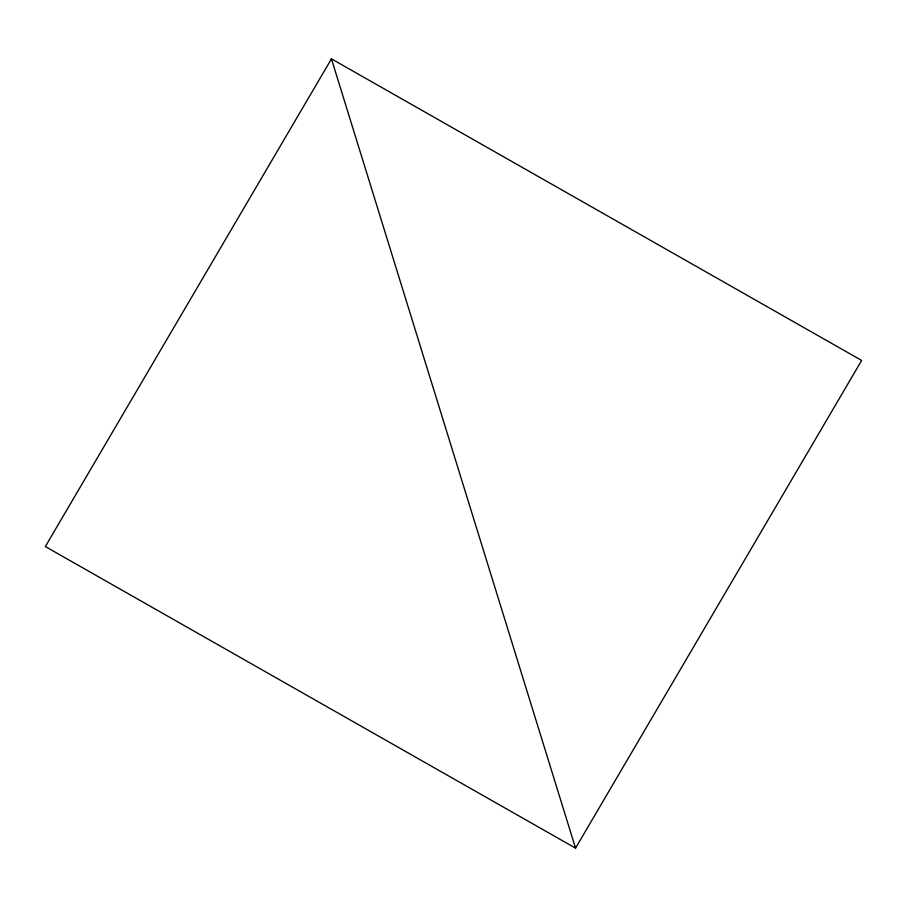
<?xml version="1.0" encoding="UTF-8"?>
<svg xmlns="http://www.w3.org/2000/svg" width="907" height="907" viewBox="0 0 907 907"><rect width="100%" height="100%" fill="white"/><g stroke="black" fill="none" stroke-linecap="round" stroke-linejoin="round"><path stroke-width="1.36" d="M331.452 58.864L45.35 546.558L575.548 848.136L861.65 360.442L331.452 58.864L575.548 848.136"/></g></svg>
